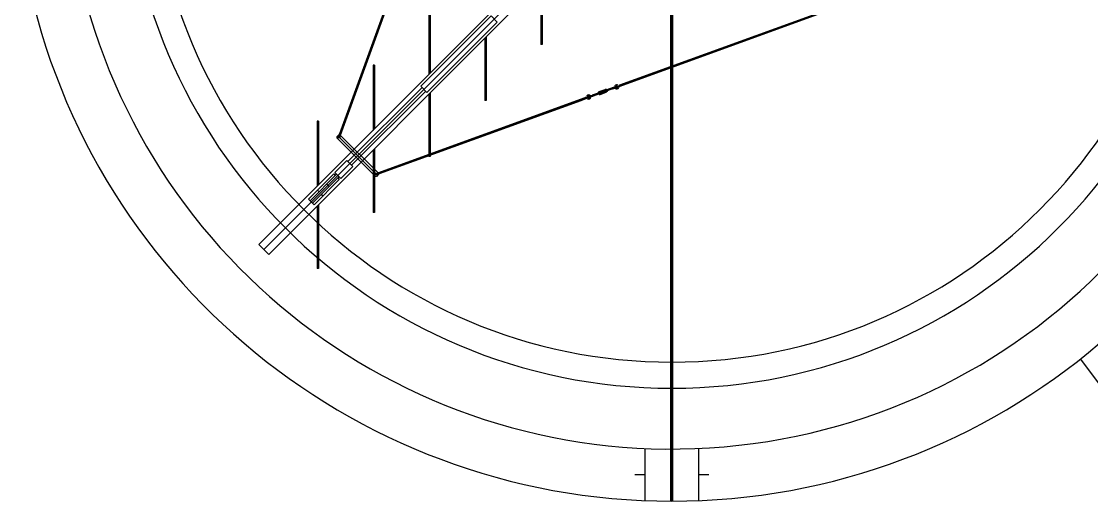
# Model space of a CAD drawing. Extents: x 93518 to 937116, y -359949 to 58022.
# Drawn here: x 691691.9 to 691996.7, y -114897.4 to -114760.7 of the extents above; entities that cross this region are included whole.
import ezdxf

# ---------------------------------------------------------------- set-up
doc = ezdxf.new("R2010")
doc.units = 0
doc.header["$LTSCALE"] = 1000
doc.header["$MEASUREMENT"] = 0
doc.linetypes.add('CENTER', pattern=[50.8, 31.75, -6.35, 6.35, -6.35])
doc.layers.get('0').update_dxf_attribs({"color": 8, "linetype": 'CONTINUOUS'})
doc.layers.add('Z-本期建构筑物', color=8, linetype='CONTINUOUS')
doc.styles.add('HZ', font='geditxt.shx', dxfattribs={"width": 0.8, "bigfont": 'dxt.shx'})

# ---------------------------------------------------------------- blocks, each defined once
blk = doc.blocks.new('wq')
at = {"color": 8, "linetype": 'CENTER', "lineweight": 100, "ltscale": 800}
blk.add_line((3762.7785, 1744.3555), (3762.7785, 1751.9556), dxfattribs=at)
at = {"color": 8, "ltscale": 30}
for p, q in [((3760.4271, 1745.8043), (3765.1298, 1750.507)), ((3761.8073, 1749.0638), (3760.8615, 1746.4518)), ((3763.6866, 1747.1845), (3761.0746, 1746.2387))]:
    blk.add_line(p, q, dxfattribs=at)
at = {"color": 8}
for p, q in [((3762.7156, 1748.1494), (3760.3988, 1745.8325)), ((3762.7722, 1748.0928), (3760.4554, 1745.776)), ((3760.8652, 1746.4715), (3761.2857, 1747.6333)), ((3760.869, 1746.4623), (3761.3015, 1747.657)), ((3762.023, 1747.3436), (3762.023, 1746.9839)), ((3762.031, 1747.3516), (3762.031, 1746.9839)), ((3761.3786, 1747.1881), (3761.3786, 1746.8124)), ((3761.3866, 1747.1881), (3761.3866, 1746.8204)), ((3763.6668, 1747.1808), (3762.4763, 1746.7498)), ((3763.6783, 1747.1777), (3762.4788, 1746.7435)), ((3761.3317, 1746.7443), (3761.7368, 1747.1493)), ((3761.3671, 1746.7089), (3761.7721, 1747.1139)), ((3761.7368, 1747.1493), (3761.7721, 1747.1139)), ((3761.7008, 1747.0214), (3761.7008, 1746.6617)), ((3761.7088, 1747.0294), (3761.7088, 1746.6617)), ((3762.031, 1746.9839), (3762.023, 1746.9839)), ((3761.0644, 1746.8659), (3761.0564, 1746.8659)), ((3761.0564, 1746.8659), (3761.0564, 1746.4902)), ((3761.0644, 1746.8659), (3761.0644, 1746.4982)), ((3761.3317, 1746.7443), (3761.3671, 1746.7089)), ((3762.4589, 1746.7435), (3762.4345, 1746.7347)), ((3762.461, 1746.7375), (3762.4591, 1746.7436)), ((3762.4669, 1746.7392), (3762.4669, 1746.7392)), ((3760.9119, 1746.3103), (3761.3388, 1746.7372)), ((3760.9332, 1746.2891), (3761.36, 1746.716)), ((3761.0851, 1746.2462), (3762.2799, 1746.6787)), ((3761.3786, 1746.6992), (3761.3786, 1746.3395)), ((3761.3866, 1746.7072), (3761.3866, 1746.3395)), ((3762.2538, 1746.6693), (3762.2799, 1746.6787)), ((3762.2957, 1746.6806), (3762.2957, 1746.6806)), ((3762.3001, 1746.686), (3762.3556, 1746.7061)), ((3762.3002, 1746.6861), (3762.3023, 1746.6796)), ((3762.3024, 1746.6797), (3762.3579, 1746.6997)), ((3762.3742, 1746.7122), (3762.3192, 1746.6923)), ((3762.3192, 1746.6923), (3762.3209, 1746.687)), ((3762.376, 1746.707), (3762.3209, 1746.687)), ((3762.3547, 1746.7085), (3762.3606, 1746.7133)), ((3762.3547, 1746.7085), (3762.3588, 1746.6973)), ((3762.3556, 1746.7061), (3762.3623, 1746.7085)), ((3762.3575, 1746.7005), (3762.3643, 1746.7027)), ((3762.3588, 1746.6973), (3762.3664, 1746.6974)), ((3762.3606, 1746.7133), (3762.395, 1746.7258)), ((3762.3618, 1746.71), (3762.3962, 1746.7224)), ((3762.3618, 1746.71), (3762.3651, 1746.7007)), ((3762.3623, 1746.7085), (3762.3739, 1746.7128)), ((3762.3646, 1746.7022), (3762.3763, 1746.7064)), ((3762.3651, 1746.7007), (3762.3996, 1746.7132)), ((3762.3664, 1746.6974), (3762.4008, 1746.7098)), ((3762.3739, 1746.7128), (3762.375, 1746.7123)), ((3762.3739, 1746.7128), (3762.3763, 1746.7064)), ((3762.375, 1746.7123), (3762.3768, 1746.7075)), ((3762.3768, 1746.7075), (3762.3763, 1746.7064)), ((3762.3851, 1746.7168), (3762.3846, 1746.7157)), ((3762.3846, 1746.7157), (3762.3863, 1746.7109)), ((3762.3968, 1746.721), (3762.3851, 1746.7168)), ((3762.3851, 1746.7168), (3762.3874, 1746.7104)), ((3762.3863, 1746.7107), (3762.3874, 1746.7102)), ((3762.3991, 1746.7146), (3762.3874, 1746.7104)), ((3762.4026, 1746.7259), (3762.395, 1746.7258)), ((3762.4026, 1746.7259), (3762.395, 1746.7258)), ((3762.3962, 1746.7224), (3762.3996, 1746.7132)), ((3762.3962, 1746.7224), (3762.3996, 1746.7132)), ((3762.4035, 1746.7235), (3762.3968, 1746.721)), ((3762.406, 1746.7162), (3762.3992, 1746.714)), ((3762.4067, 1746.7147), (3762.4008, 1746.7098)), ((3762.4067, 1746.7147), (3762.4008, 1746.7098)), ((3762.4026, 1746.7259), (3762.4067, 1746.7147)), ((3762.4026, 1746.7259), (3762.4067, 1746.7147)), ((3762.4402, 1746.7368), (3762.4035, 1746.7235)), ((3762.4425, 1746.7304), (3762.4058, 1746.7171)), ((3762.4612, 1746.7371), (3762.4369, 1746.7283)), ((3762.4402, 1746.7368), (3762.4425, 1746.7304)), ((3762.461, 1746.7375), (3762.4612, 1746.7371)), ((3761.0943, 1746.2423), (3762.2561, 1746.6629)), ((3761.7088, 1746.6617), (3761.7008, 1746.6617)), ((3762.2561, 1746.6629), (3762.2848, 1746.6733)), ((3760.7342, 1746.5437), (3760.7342, 1746.168)), ((3760.7422, 1746.5437), (3760.7342, 1746.5437)), ((3760.7422, 1746.5437), (3760.7422, 1746.176)), ((3760.86, 1746.4653), (3760.848, 1746.4533)), ((3760.848, 1746.4533), (3760.848, 1746.4473)), ((3760.848, 1746.4473), (3760.869, 1746.4263)), ((3760.8583, 1746.4529), (3760.8671, 1746.4773)), ((3760.866, 1746.4653), (3760.86, 1746.4653)), ((3760.8644, 1746.4718), (3760.8709, 1746.4697)), ((3760.8647, 1746.4506), (3760.8735, 1746.475)), ((3760.866, 1746.4653), (3760.887, 1746.4443)), ((3760.887, 1746.4443), (3761.0671, 1746.2642)), ((3760.869, 1746.4263), (3761.0701, 1746.2251)), ((3761.0564, 1746.377), (3761.0564, 1746.0173)), ((3761.0644, 1746.385), (3761.0644, 1746.0173)), ((3760.8354, 1746.2479), (3760.9049, 1746.3174)), ((3760.9049, 1746.3174), (3760.9402, 1746.282)), ((3760.9333, 1746.3619), (3760.9303, 1746.3649)), ((3760.9547, 1746.3406), (3760.9337, 1746.3616)), ((3761.3866, 1746.3395), (3761.3786, 1746.3395)), ((3760.8354, 1746.2479), (3760.8707, 1746.2125)), ((3760.8707, 1746.2125), (3760.9402, 1746.282)), ((3761.0881, 1746.2431), (3761.0671, 1746.2642)), ((3761.0734, 1746.2419), (3761.0851, 1746.2462)), ((3760.6853, 1746.0936), (3760.8307, 1746.239)), ((3760.6938, 1746.0851), (3760.846, 1746.2373)), ((3760.7079, 1746.0709), (3760.8601, 1746.2231)), ((3760.7164, 1746.0624), (3760.8618, 1746.2079)), ((3760.8307, 1746.239), (3760.8392, 1746.2305)), ((3760.8534, 1746.2164), (3760.8618, 1746.2079)), ((3761.0761, 1746.2251), (3761.0701, 1746.2251)), ((3761.0758, 1746.2355), (3761.0943, 1746.2423)), ((3761.0881, 1746.2371), (3761.0761, 1746.2251)), ((3761.0881, 1746.2431), (3761.0881, 1746.2371)), ((3760.737, 1746.1453), (3760.7455, 1746.1368)), ((3760.7681, 1746.1141), (3760.7596, 1746.1226)), ((3760.7899, 1746.1812), (3760.804, 1746.167)), ((3760.6853, 1746.0936), (3760.7164, 1746.0624)), ((3760.7422, 1746.0628), (3760.7422, 1745.6951)), ((3760.7342, 1746.0548), (3760.7342, 1745.6951)), ((3761.0644, 1746.0173), (3761.0564, 1746.0173)), ((3760.3988, 1745.8325), (3760.4554, 1745.776)), ((3760.7422, 1745.6951), (3760.7342, 1745.6951)), ((3765.5926, 1744.5621), (3765.1343, 1745.1751))]:
    blk.add_line(p, q, dxfattribs=at)
at = {"color": 8, "ltscale": 20}
for p, q in [((3760.8705, 1746.4608), (3760.8525, 1746.4428)), ((3761.0821, 1746.2311), (3760.854, 1746.4593)), ((3761.0836, 1746.2477), (3761.0656, 1746.2296)), ((3761.0684, 1746.2449), (3761.0797, 1746.2335))]:
    blk.add_line(p, q, dxfattribs=at)
at = {"color": 8, "const_width": 0.0075}
for points in [[(3762.6235, 1744.6581), (3762.6235, 1744.3568)], [(3762.9335, 1744.659), (3762.9335, 1744.3577)], [(3762.6235, 1744.5074), (3762.5635, 1744.5074)], [(3762.9335, 1744.5084), (3762.9935, 1744.5084)]]:
    blk.add_lwpolyline(points, dxfattribs=at)
at = {"color": 8}
for centre in [(3760.8615, 1746.4518), (3761.0746, 1746.2386)]:
    blk.add_circle(centre, 0.00425, dxfattribs=at)
for centre, radius, start, end in [((3762.7785, 1748.1556), 3.5, 189.87089, 0), ((3762.7785, 1748.1556), 3.15, 180, 0), ((3762.7785, 1748.1556), 3, 180, 0), ((3762.7785, 1748.151), 3.7955, 189.02468, 350.97532), ((3762.4619, 1746.741), 0.0121, 70.59872, 183.59791), ((3762.4619, 1746.741), 0.00531, 100.09014, 160.10818), ((3762.4601, 1746.7403), 0.0034, 288.87336, 110.92664), ((3762.4864, 1746.7309), 0.0297, 133.68607, 149.00781), ((3762.485, 1746.7326), 0.0193, 116.60783, 160.71793), ((3762.4817, 1746.7355), 0.00849, 109.9, 164.63776), ((3762.2871, 1746.6587), 0.0212, 62.12161, 109.9), ((3762.2995, 1746.6822), 0.0121, 36.20209, 149.20128), ((3762.2871, 1746.6587), 0.0297, 70.79219, 86.11393), ((3762.2995, 1746.6822), 0.0121, 235.16224, 3.59791), ((3762.2995, 1746.6822), 0.00531, 59.69182, 119.70986), ((3762.2995, 1746.6822), 0.00531, 242.12161, 340.10818), ((3762.3013, 1746.6828), 0.0034, 108.87336, 290.92664), ((3762.4619, 1746.741), 0.0121, 216.20209, 344.63776), ((3762.4619, 1746.741), 0.00531, 239.69182, 337.67839), ((3762.2877, 1746.6653), 0.00849, 55.16224, 109.9), ((3760.8615, 1746.4518), 0.0034, 159.07336, 341.12664), ((3761.0746, 1746.2387), 0.0034, 108.87336, 290.92664)]:
    blk.add_arc(centre, radius, start, end, dxfattribs=at)
at = {"color": 8, "style": 'HZ', "width": 0.8}
for p in [(3758.7668, 1735.8555), (3729.686, 1643.9264), (3799.3404, 1612.5855)]:
    blk.add_attdef('9.80', p, '', height=3.5, dxfattribs=at)

msp = doc.modelspace()

# ---------------------------------------------------------------- block references
at = {"layer": 'Z-本期建构筑物', "xscale": 49.42079999997804, "yscale": 49.42079999997804, "zscale": 49.42079999997804}
msp.add_blockref('wq', (505917.62, -201104.67), dxfattribs=at)

doc.saveas('drawing.dxf')
